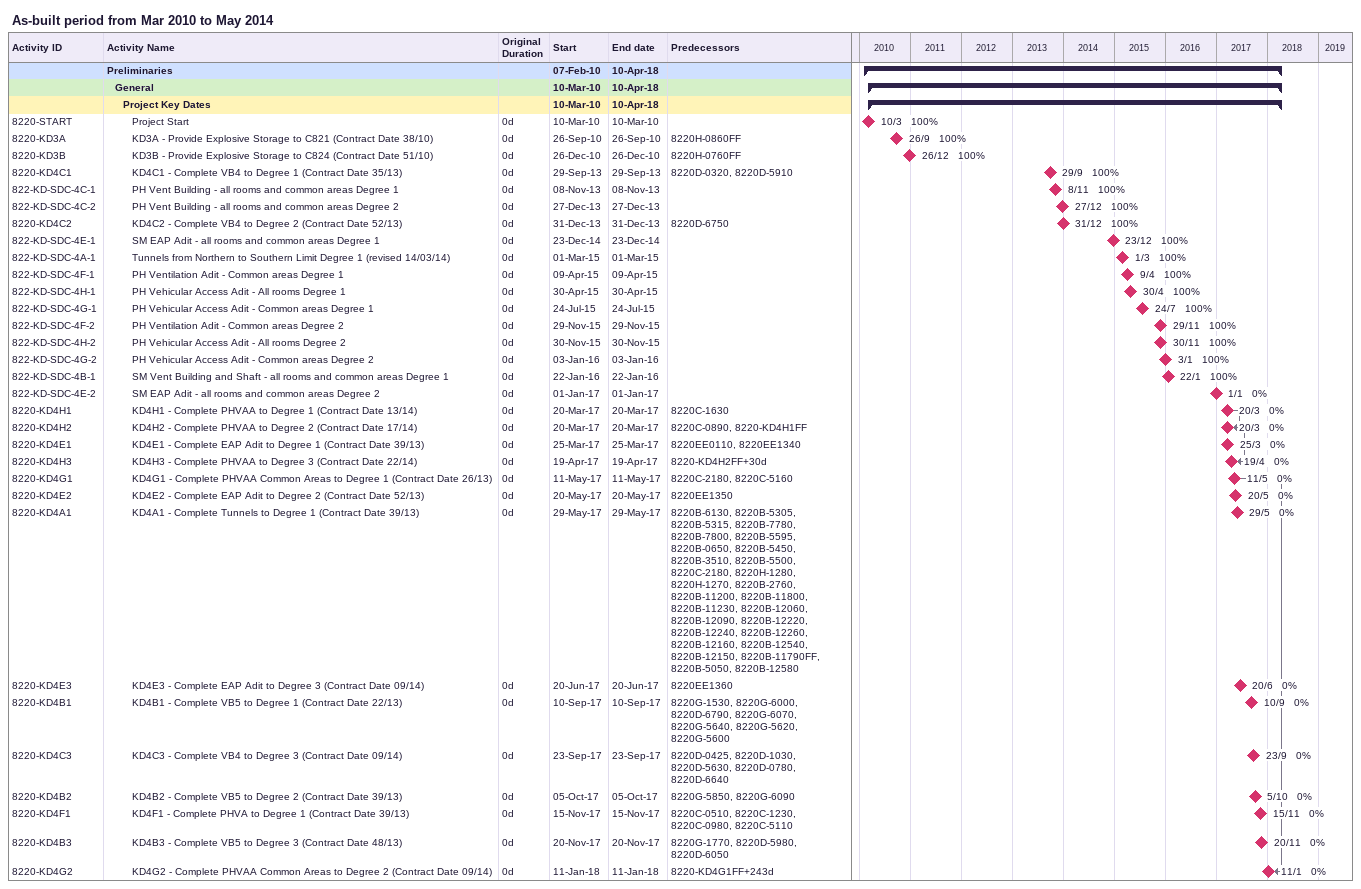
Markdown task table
As-built period from Mar 2010 to May 2014

| ID | Level | Task | Original duration | Start | Finish | Predecessors | % complete |
|---|---|---|---|---|---|---|---|
|  | 1 | **Preliminaries** |  | 2010-02-07 | 2018-04-10 |  |  |
|  | 2 | **General** |  | 2010-03-10 | 2018-04-10 |  |  |
|  | 3 | **Project Key Dates** |  | 2010-03-10 | 2018-04-10 |  |  |
| 8220-START | 4 | Project Start | 0d | 2010-03-10 | 2010-03-10 |  | 100 |
| 8220-KD3A | 4 | KD3A - Provide Explosive Storage to C821 (Contract Date 38/10) | 0d | 2010-09-26 | 2010-09-26 | 8220H-0860FF | 100 |
| 8220-KD3B | 4 | KD3B - Provide Explosive Storage to C824 (Contract Date 51/10) | 0d | 2010-12-26 | 2010-12-26 | 8220H-0760FF | 100 |
| 8220-KD4C1 | 4 | KD4C1 - Complete VB4 to Degree 1 (Contract Date 35/13) | 0d | 2013-09-29 | 2013-09-29 | 8220D-0320, 8220D-5910 | 100 |
| 822-KD-SDC-4C-1 | 4 | PH Vent Building - all rooms and common areas Degree 1 | 0d | 2013-11-08 | 2013-11-08 |  | 100 |
| 822-KD-SDC-4C-2 | 4 | PH Vent Building - all rooms and common areas Degree 2 | 0d | 2013-12-27 | 2013-12-27 |  | 100 |
| 8220-KD4C2 | 4 | KD4C2 - Complete VB4 to Degree 2 (Contract Date 52/13) | 0d | 2013-12-31 | 2013-12-31 | 8220D-6750 | 100 |
| 822-KD-SDC-4E-1 | 4 | SM EAP Adit - all rooms and common areas Degree 1 | 0d | 2014-12-23 | 2014-12-23 |  | 100 |
| 822-KD-SDC-4A-1 | 4 | Tunnels from Northern to Southern Limit Degree 1 (revised 14/03/14) | 0d | 2015-03-01 | 2015-03-01 |  | 100 |
| 822-KD-SDC-4F-1 | 4 | PH Ventilation Adit - Common areas Degree 1 | 0d | 2015-04-09 | 2015-04-09 |  | 100 |
| 822-KD-SDC-4H-1 | 4 | PH Vehicular Access Adit - All rooms Degree 1 | 0d | 2015-04-30 | 2015-04-30 |  | 100 |
| 822-KD-SDC-4G-1 | 4 | PH Vehicular Access Adit - Common areas Degree 1 | 0d | 2015-07-24 | 2015-07-24 |  | 100 |
| 822-KD-SDC-4F-2 | 4 | PH Ventilation Adit - Common areas Degree 2 | 0d | 2015-11-29 | 2015-11-29 |  | 100 |
| 822-KD-SDC-4H-2 | 4 | PH Vehicular Access Adit - All rooms Degree 2 | 0d | 2015-11-30 | 2015-11-30 |  | 100 |
| 822-KD-SDC-4G-2 | 4 | PH Vehicular Access Adit - Common areas Degree 2 | 0d | 2016-01-03 | 2016-01-03 |  | 100 |
| 822-KD-SDC-4B-1 | 4 | SM Vent Building and Shaft - all rooms and common areas Degree 1 | 0d | 2016-01-22 | 2016-01-22 |  | 100 |
| 822-KD-SDC-4E-2 | 4 | SM EAP Adit - all rooms and common areas Degree 2 | 0d | 2017-01-01 | 2017-01-01 |  | 0 |
| 8220-KD4H1 | 4 | KD4H1 - Complete PHVAA to Degree 1 (Contract Date 13/14) | 0d | 2017-03-20 | 2017-03-20 | 8220C-1630 | 0 |
| 8220-KD4H2 | 4 | KD4H2 - Complete PHVAA to Degree 2 (Contract Date 17/14) | 0d | 2017-03-20 | 2017-03-20 | 8220C-0890, 8220-KD4H1FF | 0 |
| 8220-KD4E1 | 4 | KD4E1 - Complete EAP Adit to Degree 1 (Contract Date 39/13) | 0d | 2017-03-25 | 2017-03-25 | 8220EE0110, 8220EE1340 | 0 |
| 8220-KD4H3 | 4 | KD4H3 - Complete PHVAA to Degree 3 (Contract Date 22/14) | 0d | 2017-04-19 | 2017-04-19 | 8220-KD4H2FF+30d | 0 |
| 8220-KD4G1 | 4 | KD4G1 - Complete PHVAA Common Areas to Degree 1 (Contract Date 26/13) | 0d | 2017-05-11 | 2017-05-11 | 8220C-2180, 8220C-5160 | 0 |
| 8220-KD4E2 | 4 | KD4E2 - Complete EAP Adit to Degree 2 (Contract Date 52/13) | 0d | 2017-05-20 | 2017-05-20 | 8220EE1350 | 0 |
| 8220-KD4A1 | 4 | KD4A1 - Complete Tunnels to Degree 1 (Contract Date 39/13) | 0d | 2017-05-29 | 2017-05-29 | 8220B-6130, 8220B-5305, 8220B-5315, 8220B-7780, 8220B-7800, 8220B-5595, 8220B-0650, 8220B-5450, 8220B-3510, 8220B-5500, 8220C-2180, 8220H-1280, 8220H-1270, 8220B-2760, 8220B-11200, 8220B-11800, 8220B-11230, 8220B-12060, 8220B-12090, 8220B-12220, 8220B-12240, 8220B-12260, 8220B-12160, 8220B-12540, 8220B-12150, 8220B-11790FF, 8220B-5050, 8220B-12580 | 0 |
| 8220-KD4E3 | 4 | KD4E3 - Complete EAP Adit to Degree 3 (Contract Date 09/14) | 0d | 2017-06-20 | 2017-06-20 | 8220EE1360 | 0 |
| 8220-KD4B1 | 4 | KD4B1 - Complete VB5 to Degree 1 (Contract Date 22/13) | 0d | 2017-09-10 | 2017-09-10 | 8220G-1530, 8220G-6000, 8220D-6790, 8220G-6070, 8220G-5640, 8220G-5620, 8220G-5600 | 0 |
| 8220-KD4C3 | 4 | KD4C3 - Complete VB4 to Degree 3 (Contract Date 09/14) | 0d | 2017-09-23 | 2017-09-23 | 8220D-0425, 8220D-1030, 8220D-5630, 8220D-0780, 8220D-6640 | 0 |
| 8220-KD4B2 | 4 | KD4B2 - Complete VB5 to Degree 2 (Contract Date 39/13) | 0d | 2017-10-05 | 2017-10-05 | 8220G-5850, 8220G-6090 | 0 |
| 8220-KD4F1 | 4 | KD4F1 - Complete PHVA to Degree 1 (Contract Date 39/13) | 0d | 2017-11-15 | 2017-11-15 | 8220C-0510, 8220C-1230, 8220C-0980, 8220C-5110 | 0 |
| 8220-KD4B3 | 4 | KD4B3 - Complete VB5 to Degree 3 (Contract Date 48/13) | 0d | 2017-11-20 | 2017-11-20 | 8220G-1770, 8220D-5980, 8220D-6050 | 0 |
| 8220-KD4G2 | 4 | KD4G2 - Complete PHVAA Common Areas to Degree 2 (Contract Date 09/14) | 0d | 2018-01-11 | 2018-01-11 | 8220-KD4G1FF+243d | 0 |
